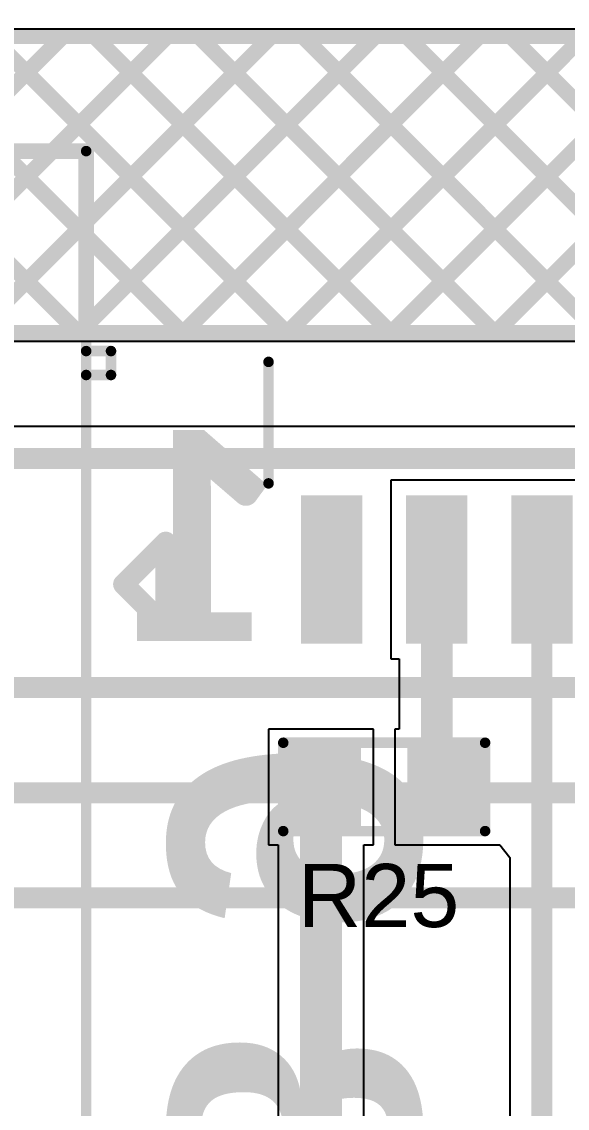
# Model space of a CAD drawing. Header units: inches. Extents: x -0.1 to 10.2, y 0 to 6.5.
# Drawn here: x 3.457 to 3.717, y 2.465 to 2.982 of the extents above; entities that cross this region are included whole.
import ezdxf

# ---------------------------------------------------------------- set-up
doc = ezdxf.new("R2010")
doc.units = ezdxf.units.IN
doc.header["$MEASUREMENT"] = 0
for name, color, linetype in [('Bottom Layer', 5, 'Continuous'), ('Bottom Overlay', 54, 'Continuous'), ('Top Layer', 1, 'Continuous'), ('Top Overlay', 2, 'Continuous'), ('Top Paste', 8, 'Continuous'), ('Top Solder', 216, 'Continuous')]:
    doc.layers.add(name, color=color, linetype=linetype)
doc.styles.add('Arial', font='', dxfattribs={"height": 0.2})
doc.styles.add('Arial_Bold', font='', dxfattribs={"height": 0.2})
doc.styles.add('Calibri_Bold', font='', dxfattribs={"height": 0.2})
doc.styles.get('Arial').set_extended_font_data('Arial')
doc.styles.get('Arial_Bold').set_extended_font_data('Arial', bold=True)
doc.styles.get('Calibri_Bold').set_extended_font_data('Calibri', bold=True)

# ---------------------------------------------------------------- blocks, each defined once
blk = doc.blocks.new('SOIC_16_300____10')
at = {"layer": 'Top Layer'}
for points in [[(-0.22441, 0.18681), (-0.15945, 0.18681), (-0.15945, 0.16319), (-0.22441, 0.16319)], [(0.15945, 0.18681), (0.22441, 0.18681), (0.22441, 0.16319), (0.15945, 0.16319)], [(-0.22441, 0.13681), (-0.15945, 0.13681), (-0.15945, 0.11319), (-0.22441, 0.11319)], [(0.15945, 0.13681), (0.22441, 0.13681), (0.22441, 0.11319), (0.15945, 0.11319)], [(-0.22441, 0.08681), (-0.15945, 0.08681), (-0.15945, 0.06319), (-0.22441, 0.06319)], [(0.15945, 0.08681), (0.22441, 0.08681), (0.22441, 0.06319), (0.15945, 0.06319)], [(-0.22441, 0.03681), (-0.15945, 0.03681), (-0.15945, 0.01319), (-0.22441, 0.01319)], [(0.15945, 0.03681), (0.22441, 0.03681), (0.22441, 0.01319), (0.15945, 0.01319)], [(-0.22441, -0.01319), (-0.15945, -0.01319), (-0.15945, -0.03681), (-0.22441, -0.03681)], [(0.15945, -0.01319), (0.22441, -0.01319), (0.22441, -0.03681), (0.15945, -0.03681)], [(-0.22441, -0.06319), (-0.15945, -0.06319), (-0.15945, -0.08681), (-0.22441, -0.08681)], [(0.15945, -0.06319), (0.22441, -0.06319), (0.22441, -0.08681), (0.15945, -0.08681)], [(-0.22441, -0.11319), (-0.15945, -0.11319), (-0.15945, -0.13681), (-0.22441, -0.13681)], [(0.15945, -0.11319), (0.22441, -0.11319), (0.22441, -0.13681), (0.15945, -0.13681)], [(-0.22441, -0.16319), (-0.15945, -0.16319), (-0.15945, -0.18681), (-0.22441, -0.18681)], [(0.15945, -0.16319), (0.22441, -0.16319), (0.22441, -0.18681), (0.15945, -0.18681)]]:
    blk.add_hatch(color=1, dxfattribs=at).paths.add_polyline_path(points)
at = {"layer": 'Top Overlay'}
blk.add_hatch(color=2, dxfattribs=at).paths.add_polyline_path([(-0.156, 0.162), (-0.142, 0.162), (-0.142, 0.188), (-0.156, 0.188)])
at = {"layer": 'Top Paste'}
for points in [[(-0.22441, 0.18681), (-0.15945, 0.18681), (-0.15945, 0.16319), (-0.22441, 0.16319)], [(0.15945, 0.18681), (0.22441, 0.18681), (0.22441, 0.16319), (0.15945, 0.16319)], [(-0.22441, 0.13681), (-0.15945, 0.13681), (-0.15945, 0.11319), (-0.22441, 0.11319)], [(0.15945, 0.13681), (0.22441, 0.13681), (0.22441, 0.11319), (0.15945, 0.11319)], [(-0.22441, 0.08681), (-0.15945, 0.08681), (-0.15945, 0.06319), (-0.22441, 0.06319)], [(0.15945, 0.08681), (0.22441, 0.08681), (0.22441, 0.06319), (0.15945, 0.06319)], [(-0.22441, 0.03681), (-0.15945, 0.03681), (-0.15945, 0.01319), (-0.22441, 0.01319)], [(0.15945, 0.03681), (0.22441, 0.03681), (0.22441, 0.01319), (0.15945, 0.01319)], [(-0.22441, -0.01319), (-0.15945, -0.01319), (-0.15945, -0.03681), (-0.22441, -0.03681)], [(0.15945, -0.01319), (0.22441, -0.01319), (0.22441, -0.03681), (0.15945, -0.03681)], [(-0.22441, -0.06319), (-0.15945, -0.06319), (-0.15945, -0.08681), (-0.22441, -0.08681)], [(0.15945, -0.06319), (0.22441, -0.06319), (0.22441, -0.08681), (0.15945, -0.08681)], [(-0.22441, -0.11319), (-0.15945, -0.11319), (-0.15945, -0.13681), (-0.22441, -0.13681)], [(0.15945, -0.11319), (0.22441, -0.11319), (0.22441, -0.13681), (0.15945, -0.13681)], [(-0.22441, -0.16319), (-0.15945, -0.16319), (-0.15945, -0.18681), (-0.22441, -0.18681)], [(0.15945, -0.16319), (0.22441, -0.16319), (0.22441, -0.18681), (0.15945, -0.18681)]]:
    blk.add_hatch(color=8, dxfattribs=at).paths.add_polyline_path(points)
at = {"layer": 'Top Solder'}
for points in [[(-0.22717, 0.18957), (-0.15669, 0.18957), (-0.15669, 0.16043), (-0.22717, 0.16043)], [(0.15669, 0.18957), (0.22717, 0.18957), (0.22717, 0.16043), (0.15669, 0.16043)], [(-0.22717, 0.13957), (-0.15669, 0.13957), (-0.15669, 0.11043), (-0.22717, 0.11043)], [(0.15669, 0.13957), (0.22717, 0.13957), (0.22717, 0.11043), (0.15669, 0.11043)], [(-0.22717, 0.08957), (-0.15669, 0.08957), (-0.15669, 0.06043), (-0.22717, 0.06043)], [(0.15669, 0.08957), (0.22717, 0.08957), (0.22717, 0.06043), (0.15669, 0.06043)], [(-0.22717, 0.03957), (-0.15669, 0.03957), (-0.15669, 0.01043), (-0.22717, 0.01043)], [(0.15669, 0.03957), (0.22717, 0.03957), (0.22717, 0.01043), (0.15669, 0.01043)], [(-0.22717, -0.01043), (-0.15669, -0.01043), (-0.15669, -0.03957), (-0.22717, -0.03957)], [(0.15669, -0.01043), (0.22717, -0.01043), (0.22717, -0.03957), (0.15669, -0.03957)], [(-0.22717, -0.06043), (-0.15669, -0.06043), (-0.15669, -0.08957), (-0.22717, -0.08957)], [(0.15669, -0.06043), (0.22717, -0.06043), (0.22717, -0.08957), (0.15669, -0.08957)], [(-0.22717, -0.11043), (-0.15669, -0.11043), (-0.15669, -0.13957), (-0.22717, -0.13957)], [(0.15669, -0.11043), (0.22717, -0.11043), (0.22717, -0.13957), (0.15669, -0.13957)], [(-0.22717, -0.16043), (-0.15669, -0.16043), (-0.15669, -0.18957), (-0.22717, -0.18957)], [(0.15669, -0.16043), (0.22717, -0.16043), (0.22717, -0.18957), (0.15669, -0.18957)]]:
    blk.add_hatch(color=216, dxfattribs=at).paths.add_polyline_path(points)
at = {"layer": 'Top Overlay'}
for points in [[(-0.2363, 0.171, 0.00787, 0.00787, 0), (-0.2363, 0.181, 0.00787, 0.00787, 0)], [(-0.2313, 0.176, 0.00787, 0.00787, 0), (-0.2363, 0.181, 0.00787, 0.00787, 0)], [(-0.2363, 0.171, 0.00787, 0.00787, 0), (-0.2313, 0.176, 0.00787, 0.00787, 0)]]:
    blk.add_lwpolyline(points, format="xyseb", dxfattribs=at)
for points in [[(-0.23827, 0.181, 0.00394, 0.00394, 1), (-0.23433, 0.181, 0.00394, 0.00394, 1)], [(-0.23827, 0.181, 0.00394, 0.00394, 1), (-0.23433, 0.181, 0.00394, 0.00394, 1)], [(-0.23327, 0.176, 0.00394, 0.00394, 1), (-0.22933, 0.176, 0.00394, 0.00394, 1)], [(-0.23327, 0.176, 0.00394, 0.00394, 1), (-0.22933, 0.176, 0.00394, 0.00394, 1)], [(-0.23827, 0.171, 0.00394, 0.00394, 1), (-0.23433, 0.171, 0.00394, 0.00394, 1)], [(-0.23827, 0.171, 0.00394, 0.00394, 1), (-0.23433, 0.171, 0.00394, 0.00394, 1)]]:
    blk.add_lwpolyline(points, format="xyseb", close=True, dxfattribs=at)
blk = doc.blocks.new('R___0603_22')
at = {"layer": 'Top Layer'}
for points in [[(-0.015, 0.0175), (-0.015, -0.0175), (-0.045, -0.0175), (-0.045, 0.0175)], [(0.045, 0.0175), (0.045, -0.0175), (0.015, -0.0175), (0.015, 0.0175)]]:
    blk.add_hatch(color=1, dxfattribs=at).paths.add_polyline_path(points)
at = {"layer": 'Top Paste'}
for points in [[(-0.015, 0.0175), (-0.015, -0.0175), (-0.045, -0.0175), (-0.045, 0.0175)], [(0.045, 0.0175), (0.045, -0.0175), (0.015, -0.0175), (0.015, 0.0175)]]:
    blk.add_hatch(color=8, dxfattribs=at).paths.add_polyline_path(points)
at = {"layer": 'Top Solder'}
for points in [[(-0.011, 0.0215), (-0.011, -0.0215), (-0.049, -0.0215), (-0.049, 0.0215)], [(0.049, 0.0215), (0.049, -0.0215), (0.011, -0.0215), (0.011, 0.0215)]]:
    blk.add_hatch(color=216, dxfattribs=at).paths.add_polyline_path(points)
at = {"layer": 'Top Overlay'}
for points in [[(-0.048, -0.021, 0.005, 0.005, 0), (-0.048, 0.021, 0.005, 0.005, 0)], [(-0.048, 0.021, 0.005, 0.005, 0), (0.048, 0.021, 0.005, 0.005, 0)], [(0.048, -0.021, 0.005, 0.005, 0), (0.048, 0.021, 0.005, 0.005, 0)], [(-0.048, -0.021, 0.005, 0.005, 0), (0.048, -0.021, 0.005, 0.005, 0)]]:
    blk.add_lwpolyline(points, format="xyseb", dxfattribs=at)
for points in [[(-0.04925, 0.021, 0.0025, 0.0025, 1), (-0.04675, 0.021, 0.0025, 0.0025, 1)], [(-0.04925, 0.021, 0.0025, 0.0025, 1), (-0.04675, 0.021, 0.0025, 0.0025, 1)], [(0.04675, 0.021, 0.0025, 0.0025, 1), (0.04925, 0.021, 0.0025, 0.0025, 1)], [(0.04675, 0.021, 0.0025, 0.0025, 1), (0.04925, 0.021, 0.0025, 0.0025, 1)], [(-0.04925, -0.021, 0.0025, 0.0025, 1), (-0.04675, -0.021, 0.0025, 0.0025, 1)], [(-0.04925, -0.021, 0.0025, 0.0025, 1), (-0.04675, -0.021, 0.0025, 0.0025, 1)], [(0.04675, -0.021, 0.0025, 0.0025, 1), (0.04925, -0.021, 0.0025, 0.0025, 1)], [(0.04675, -0.021, 0.0025, 0.0025, 1), (0.04925, -0.021, 0.0025, 0.0025, 1)]]:
    blk.add_lwpolyline(points, format="xyseb", close=True, dxfattribs=at)
blk = doc.blocks.new('X9555WV_2_12_6TV01_B_54')
at = {"layer": 'Bottom Overlay'}
for points in [[(-0.5491, 0.19105, 0.01, 0.01, 0), (-0.5691, 0.21105, 0.01, 0.01, 0)], [(-0.5291, 0.21105, 0.01, 0.01, 0), (-0.5691, 0.21105, 0.01, 0.01, 0)], [(-0.5491, 0.19105, 0.01, 0.01, 0), (-0.5291, 0.21105, 0.01, 0.01, 0)], [(-0.65994, 0.17323, 0.005, 0.005, 0), (-0.65994, 0.18504, 0.005, 0.005, 0)], [(-0.64857, 0.18504, 0.005, 0.005, 0), (-0.65994, 0.18504, 0.005, 0.005, 0)], [(-0.64858, 0.17323, 0.005, 0.005, 0), (-0.64857, 0.18504, 0.005, 0.005, 0)], [(-0.755, -0.188, 0.005, 0.005, 0), (-0.755, 0.17323, 0.005, 0.005, 0)], [(0.755, 0.17323, 0.005, 0.005, 0), (-0.755, 0.17323, 0.005, 0.005, 0)]]:
    blk.add_lwpolyline(points, format="xyseb", dxfattribs=at)
for points in [[(-0.5716, 0.21105, 0.005, 0.005, 1), (-0.5666, 0.21105, 0.005, 0.005, 1)], [(-0.5716, 0.21105, 0.005, 0.005, 1), (-0.5666, 0.21105, 0.005, 0.005, 1)], [(-0.5316, 0.21105, 0.005, 0.005, 1), (-0.5266, 0.21105, 0.005, 0.005, 1)], [(-0.5316, 0.21105, 0.005, 0.005, 1), (-0.5266, 0.21105, 0.005, 0.005, 1)], [(-0.5516, 0.19105, 0.005, 0.005, 1), (-0.5466, 0.19105, 0.005, 0.005, 1)], [(-0.5516, 0.19105, 0.005, 0.005, 1), (-0.5466, 0.19105, 0.005, 0.005, 1)], [(-0.66119, 0.18504, 0.0025, 0.0025, 1), (-0.65869, 0.18504, 0.0025, 0.0025, 1)], [(-0.66119, 0.18504, 0.0025, 0.0025, 1), (-0.65869, 0.18504, 0.0025, 0.0025, 1)], [(-0.64982, 0.18504, 0.0025, 0.0025, 1), (-0.64732, 0.18504, 0.0025, 0.0025, 1)], [(-0.64982, 0.18504, 0.0025, 0.0025, 1), (-0.64732, 0.18504, 0.0025, 0.0025, 1)], [(-0.75625, 0.17323, 0.0025, 0.0025, 1), (-0.75375, 0.17323, 0.0025, 0.0025, 1)], [(-0.75625, 0.17323, 0.0025, 0.0025, 1), (-0.75375, 0.17323, 0.0025, 0.0025, 1)], [(-0.66119, 0.17323, 0.0025, 0.0025, 1), (-0.65869, 0.17323, 0.0025, 0.0025, 1)], [(-0.64982, 0.17323, 0.0025, 0.0025, 1), (-0.64733, 0.17323, 0.0025, 0.0025, 1)]]:
    blk.add_lwpolyline(points, format="xyseb", close=True, dxfattribs=at)

msp = doc.modelspace()

# ---------------------------------------------------------------- linework, layer by layer
at = {"layer": 'Bottom Layer'}
for p, q in [((4.54592, 2.97828), (0.01529, 2.97828)), ((0.01529, 2.83), (4.42345, 2.83)), ((4.12633, 2.7895), (3.34112, 2.7895))]:
    msp.add_line(p, q, dxfattribs=at)
for points in [[(3.34112, 2.77421, 0.01, 0.01, 0), (4.12633, 2.77421, 0.01, 0.01, 0)], [(3.42637, 2.66534, 0.01, 0.01, 0), (4.24764, 2.66534, 0.01, 0.01, 0)], [(3.36457, 2.61535, 0.01, 0.01, 0), (3.85453, 2.61535, 0.01, 0.01, 0)], [(3.32637, 2.56535, 0.01, 0.01, 0), (4.14764, 2.56535, 0.01, 0.01, 0)]]:
    msp.add_lwpolyline(points, format="xyseb", dxfattribs=at)
at = {"layer": 'Bottom Overlay'}
for points in [[(0.02014, 2.975, 0.0075, 0.0075, 0), (4.53992, 2.975, 0.0075, 0.0075, 0)], [(3.42229, 2.92035, 0.0075, 0.0075, 0), (3.47693, 2.975, 0.0075, 0.0075, 0)], [(3.44215, 2.975, 0.0075, 0.0075, 0), (3.58315, 2.834, 0.0075, 0.0075, 0)], [(3.47179, 2.92035, 0.0075, 0.0075, 0), (3.52643, 2.975, 0.0075, 0.0075, 0)], [(3.48779, 2.88686, 0.0075, 0.0075, 0), (3.57593, 2.975, 0.0075, 0.0075, 0)], [(3.48779, 2.83737, 0.0075, 0.0075, 0), (3.62543, 2.975, 0.0075, 0.0075, 0)], [(3.49164, 2.975, 0.0075, 0.0075, 0), (3.63264, 2.834, 0.0075, 0.0075, 0)], [(3.53392, 2.834, 0.0075, 0.0075, 0), (3.67492, 2.975, 0.0075, 0.0075, 0)], [(3.54114, 2.975, 0.0075, 0.0075, 0), (3.68214, 2.834, 0.0075, 0.0075, 0)], [(3.58342, 2.834, 0.0075, 0.0075, 0), (3.72442, 2.975, 0.0075, 0.0075, 0)], [(3.59064, 2.975, 0.0075, 0.0075, 0), (3.73164, 2.834, 0.0075, 0.0075, 0)], [(3.63292, 2.834, 0.0075, 0.0075, 0), (3.77392, 2.975, 0.0075, 0.0075, 0)], [(3.64014, 2.975, 0.0075, 0.0075, 0), (3.78114, 2.834, 0.0075, 0.0075, 0)], [(3.68242, 2.834, 0.0075, 0.0075, 0), (3.82342, 2.975, 0.0075, 0.0075, 0)], [(3.68963, 2.975, 0.0075, 0.0075, 0), (3.83063, 2.834, 0.0075, 0.0075, 0)], [(3.12657, 2.92035, 0.0075, 0.0075, 0), (3.48779, 2.92035, 0.0075, 0.0075, 0)], [(3.12657, 2.92035, 0.0075, 0.0075, 0), (3.48779, 2.92035, 0.0075, 0.0075, 0)], [(3.48779, 2.834, 0.0075, 0.0075, 0), (3.48779, 2.92035, 0.0075, 0.0075, 0)], [(3.48779, 2.834, 0.0075, 0.0075, 0), (3.48779, 2.92035, 0.0075, 0.0075, 0)], [(3.48779, 2.87986, 0.0075, 0.0075, 0), (3.53365, 2.834, 0.0075, 0.0075, 0)], [(3.48779, 2.834, 0.0075, 0.0075, 0), (4.07145, 2.834, 0.0075, 0.0075, 0)]]:
    msp.add_lwpolyline(points, format="xyseb", dxfattribs=at)
for points in [[(3.47506, 2.975, 0.00375, 0.00375, 1), (3.47881, 2.975, 0.00375, 0.00375, 1)], [(3.48977, 2.975, 0.00375, 0.00375, 1), (3.49352, 2.975, 0.00375, 0.00375, 1)], [(3.52456, 2.975, 0.00375, 0.00375, 1), (3.52831, 2.975, 0.00375, 0.00375, 1)], [(3.53927, 2.975, 0.00375, 0.00375, 1), (3.54302, 2.975, 0.00375, 0.00375, 1)], [(3.57405, 2.975, 0.00375, 0.00375, 1), (3.5778, 2.975, 0.00375, 0.00375, 1)], [(3.58876, 2.975, 0.00375, 0.00375, 1), (3.59251, 2.975, 0.00375, 0.00375, 1)], [(3.62355, 2.975, 0.00375, 0.00375, 1), (3.6273, 2.975, 0.00375, 0.00375, 1)], [(3.63826, 2.975, 0.00375, 0.00375, 1), (3.64201, 2.975, 0.00375, 0.00375, 1)], [(3.67305, 2.975, 0.00375, 0.00375, 1), (3.6768, 2.975, 0.00375, 0.00375, 1)], [(3.68776, 2.975, 0.00375, 0.00375, 1), (3.69151, 2.975, 0.00375, 0.00375, 1)], [(3.46991, 2.92035, 0.00375, 0.00375, 1), (3.47366, 2.92035, 0.00375, 0.00375, 1)], [(3.48592, 2.92035, 0.00375, 0.00375, 1), (3.48967, 2.92035, 0.00375, 0.00375, 1)], [(3.48592, 2.92035, 0.00375, 0.00375, 1), (3.48967, 2.92035, 0.00375, 0.00375, 1)], [(3.48592, 2.92035, 0.00375, 0.00375, 1), (3.48967, 2.92035, 0.00375, 0.00375, 1)], [(3.48592, 2.92035, 0.00375, 0.00375, 1), (3.48967, 2.92035, 0.00375, 0.00375, 1)], [(3.48592, 2.88686, 0.00375, 0.00375, 1), (3.48967, 2.88686, 0.00375, 0.00375, 1)], [(3.48592, 2.87986, 0.00375, 0.00375, 1), (3.48967, 2.87986, 0.00375, 0.00375, 1)], [(3.48592, 2.83737, 0.00375, 0.00375, 1), (3.48967, 2.83737, 0.00375, 0.00375, 1)], [(3.48592, 2.834, 0.00375, 0.00375, 1), (3.48967, 2.834, 0.00375, 0.00375, 1)], [(3.48592, 2.834, 0.00375, 0.00375, 1), (3.48967, 2.834, 0.00375, 0.00375, 1)], [(3.48592, 2.834, 0.00375, 0.00375, 1), (3.48967, 2.834, 0.00375, 0.00375, 1)], [(3.53177, 2.834, 0.00375, 0.00375, 1), (3.53552, 2.834, 0.00375, 0.00375, 1)], [(3.53205, 2.834, 0.00375, 0.00375, 1), (3.5358, 2.834, 0.00375, 0.00375, 1)], [(3.58127, 2.834, 0.00375, 0.00375, 1), (3.58502, 2.834, 0.00375, 0.00375, 1)], [(3.58155, 2.834, 0.00375, 0.00375, 1), (3.5853, 2.834, 0.00375, 0.00375, 1)], [(3.63077, 2.834, 0.00375, 0.00375, 1), (3.63452, 2.834, 0.00375, 0.00375, 1)], [(3.63104, 2.834, 0.00375, 0.00375, 1), (3.63479, 2.834, 0.00375, 0.00375, 1)], [(3.68027, 2.834, 0.00375, 0.00375, 1), (3.68402, 2.834, 0.00375, 0.00375, 1)], [(3.68054, 2.834, 0.00375, 0.00375, 1), (3.68429, 2.834, 0.00375, 0.00375, 1)]]:
    msp.add_lwpolyline(points, format="xyseb", close=True, dxfattribs=at)
at = {"layer": 'Top Layer'}
for p, q in [((4.54592, 2.97836), (0.1492, 2.97836)), ((0.255, 2.83), (4.42532, 2.83)), ((3.67472, 2.76394), (3.63272, 2.76394)), ((3.63272, 2.76394), (3.63272, 2.67898)), ((3.67634, 2.76394), (3.67472, 2.76394)), ((3.68272, 2.76394), (3.67634, 2.76394)), ((3.68434, 2.76394), (3.68272, 2.76394)), ((3.72472, 2.76394), (3.68434, 2.76394)), ((3.63272, 2.67898), (3.63668, 2.67898)), ((3.63668, 2.67898), (3.63668, 2.64561)), ((3.62453, 2.64561), (3.57453, 2.64561)), ((3.57453, 2.64561), (3.57453, 2.59061)), ((3.62453, 2.59061), (3.62453, 2.64561)), ((3.63668, 2.64561), (3.63453, 2.64561)), ((3.63453, 2.64561), (3.63453, 2.59061)), ((3.57453, 2.59061), (3.57914, 2.59061)), ((3.57914, 2.59061), (3.57914, 2.34455)), ((3.61992, 2.33703), (3.61992, 2.59061)), ((3.61992, 2.59061), (3.62453, 2.59061)), ((3.63453, 2.59061), (3.68123, 2.59061)), ((3.68123, 2.59061), (3.68453, 2.59061)), ((3.68453, 2.59061), (3.68923, 2.58456)), ((3.68923, 2.58456), (3.68923, 2.38091))]:
    msp.add_line(p, q, dxfattribs=at)
for points in [[(3.65453, 2.62311, 0.015, 0.015, 0), (3.65453, 2.72146, 0.015, 0.015, 0)], [(3.70453, 2.72146, 0.01, 0.01, 0), (3.70453, 2.72539, 0.01, 0.01, 0)], [(3.70453, 2.36535, 0.01, 0.01, 0), (3.70453, 2.72146, 0.01, 0.01, 0)], [(3.59953, 2.33703, 0.02, 0.02, 0), (3.59953, 2.61811, 0.02, 0.02, 0)], [(3.65709, 2.61811, 0.01, 0.01, -0.414168), (3.65453, 2.62067, 0.01, 0.01, 0)]]:
    msp.add_lwpolyline(points, format="xyseb", dxfattribs=at)
for points in [[(3.65078, 2.72146, 0.0075, 0.0075, 1), (3.65828, 2.72146, 0.0075, 0.0075, 1)], [(3.70203, 2.72539, 0.005, 0.005, 1), (3.70703, 2.72539, 0.005, 0.005, 1)], [(3.70203, 2.72146, 0.005, 0.005, 1), (3.70703, 2.72146, 0.005, 0.005, 1)], [(3.70203, 2.72146, 0.005, 0.005, 1), (3.70703, 2.72146, 0.005, 0.005, 1)], [(3.65078, 2.62311, 0.0075, 0.0075, 1), (3.65828, 2.62311, 0.0075, 0.0075, 1)], [(3.59453, 2.61811, 0.01, 0.01, 1), (3.60453, 2.61811, 0.01, 0.01, 1)], [(3.65203, 2.62067, 0.005, 0.005, 1), (3.65703, 2.62067, 0.005, 0.005, 1)], [(3.65459, 2.61811, 0.005, 0.005, 1), (3.65959, 2.61811, 0.005, 0.005, 1)]]:
    msp.add_lwpolyline(points, format="xyseb", close=True, dxfattribs=at)
at = {"layer": 'Top Overlay'}
for points in [[(0.139, 2.975, 0.0075, 0.0075, 0), (4.54592, 2.975, 0.0075, 0.0075, 0)], [(3.33593, 2.834, 0.0075, 0.0075, 0), (3.47693, 2.975, 0.0075, 0.0075, 0)], [(3.34315, 2.975, 0.0075, 0.0075, 0), (3.48415, 2.834, 0.0075, 0.0075, 0)], [(3.38543, 2.834, 0.0075, 0.0075, 0), (3.52643, 2.975, 0.0075, 0.0075, 0)], [(3.39265, 2.975, 0.0075, 0.0075, 0), (3.53365, 2.834, 0.0075, 0.0075, 0)], [(3.43493, 2.834, 0.0075, 0.0075, 0), (3.57593, 2.975, 0.0075, 0.0075, 0)], [(3.44215, 2.975, 0.0075, 0.0075, 0), (3.58315, 2.834, 0.0075, 0.0075, 0)], [(3.48443, 2.834, 0.0075, 0.0075, 0), (3.62543, 2.975, 0.0075, 0.0075, 0)], [(3.49164, 2.975, 0.0075, 0.0075, 0), (3.63264, 2.834, 0.0075, 0.0075, 0)], [(3.53392, 2.834, 0.0075, 0.0075, 0), (3.67492, 2.975, 0.0075, 0.0075, 0)], [(3.54114, 2.975, 0.0075, 0.0075, 0), (3.68214, 2.834, 0.0075, 0.0075, 0)], [(3.58342, 2.834, 0.0075, 0.0075, 0), (3.72442, 2.975, 0.0075, 0.0075, 0)], [(3.59064, 2.975, 0.0075, 0.0075, 0), (3.73164, 2.834, 0.0075, 0.0075, 0)], [(3.63292, 2.834, 0.0075, 0.0075, 0), (3.77392, 2.975, 0.0075, 0.0075, 0)], [(3.64014, 2.975, 0.0075, 0.0075, 0), (3.78114, 2.834, 0.0075, 0.0075, 0)], [(3.68242, 2.834, 0.0075, 0.0075, 0), (3.82342, 2.975, 0.0075, 0.0075, 0)], [(3.68963, 2.975, 0.0075, 0.0075, 0), (3.83063, 2.834, 0.0075, 0.0075, 0)], [(0.255, 2.834, 0.0075, 0.0075, 0), (4.42345, 2.834, 0.0075, 0.0075, 0)], [(3.57453, 2.76239, 0.005, 0.005, 0), (3.57453, 2.82016, 0.005, 0.005, 0)]]:
    msp.add_lwpolyline(points, format="xyseb", dxfattribs=at)
for points in [[(3.47506, 2.975, 0.00375, 0.00375, 1), (3.47881, 2.975, 0.00375, 0.00375, 1)], [(3.48977, 2.975, 0.00375, 0.00375, 1), (3.49352, 2.975, 0.00375, 0.00375, 1)], [(3.52456, 2.975, 0.00375, 0.00375, 1), (3.52831, 2.975, 0.00375, 0.00375, 1)], [(3.53927, 2.975, 0.00375, 0.00375, 1), (3.54302, 2.975, 0.00375, 0.00375, 1)], [(3.57405, 2.975, 0.00375, 0.00375, 1), (3.5778, 2.975, 0.00375, 0.00375, 1)], [(3.58876, 2.975, 0.00375, 0.00375, 1), (3.59251, 2.975, 0.00375, 0.00375, 1)], [(3.62355, 2.975, 0.00375, 0.00375, 1), (3.6273, 2.975, 0.00375, 0.00375, 1)], [(3.63826, 2.975, 0.00375, 0.00375, 1), (3.64201, 2.975, 0.00375, 0.00375, 1)], [(3.67305, 2.975, 0.00375, 0.00375, 1), (3.6768, 2.975, 0.00375, 0.00375, 1)], [(3.68776, 2.975, 0.00375, 0.00375, 1), (3.69151, 2.975, 0.00375, 0.00375, 1)], [(3.48228, 2.834, 0.00375, 0.00375, 1), (3.48603, 2.834, 0.00375, 0.00375, 1)], [(3.48255, 2.834, 0.00375, 0.00375, 1), (3.4863, 2.834, 0.00375, 0.00375, 1)], [(3.53177, 2.834, 0.00375, 0.00375, 1), (3.53552, 2.834, 0.00375, 0.00375, 1)], [(3.53205, 2.834, 0.00375, 0.00375, 1), (3.5358, 2.834, 0.00375, 0.00375, 1)], [(3.58127, 2.834, 0.00375, 0.00375, 1), (3.58502, 2.834, 0.00375, 0.00375, 1)], [(3.58155, 2.834, 0.00375, 0.00375, 1), (3.5853, 2.834, 0.00375, 0.00375, 1)], [(3.63077, 2.834, 0.00375, 0.00375, 1), (3.63452, 2.834, 0.00375, 0.00375, 1)], [(3.63104, 2.834, 0.00375, 0.00375, 1), (3.63479, 2.834, 0.00375, 0.00375, 1)], [(3.68027, 2.834, 0.00375, 0.00375, 1), (3.68402, 2.834, 0.00375, 0.00375, 1)], [(3.68054, 2.834, 0.00375, 0.00375, 1), (3.68429, 2.834, 0.00375, 0.00375, 1)], [(3.57328, 2.82016, 0.0025, 0.0025, 1), (3.57578, 2.82016, 0.0025, 0.0025, 1)], [(3.57328, 2.76239, 0.0025, 0.0025, 1), (3.57578, 2.76239, 0.0025, 0.0025, 1)]]:
    msp.add_lwpolyline(points, format="xyseb", close=True, dxfattribs=at)

# ---------------------------------------------------------------- block references
at = {"rotation": 270}
for name, p in [('SOIC_16_300____10', (3.77953, 2.91339)), ('X9555WV_2_12_6TV01_B_54', (3.31457, 2.16535))]:
    msp.add_blockref(name, p, dxfattribs=at)
msp.add_blockref('R___0603_22', (3.62953, 2.61811))

# ---------------------------------------------------------------- texts
at = {"layer": 'Bottom Overlay', "style": 'Calibri_Bold', "text_generation_flag": 2}
msp.add_text('1', height=0.1, dxfattribs=at).set_placement((3.58429, 2.68755))
at = {"layer": 'Bottom Overlay', "style": 'Arial_Bold', "text_generation_flag": 2}
msp.add_text('CHANNEL 7 8 9', height=0.119, rotation=270, dxfattribs=at).set_placement((3.52739, 1.41188))
at = {"layer": 'Top Overlay', "style": 'Arial'}
msp.add_text('R25', height=0.03, dxfattribs=at).set_placement((3.58839, 2.5515))

doc.saveas('drawing.dxf')
